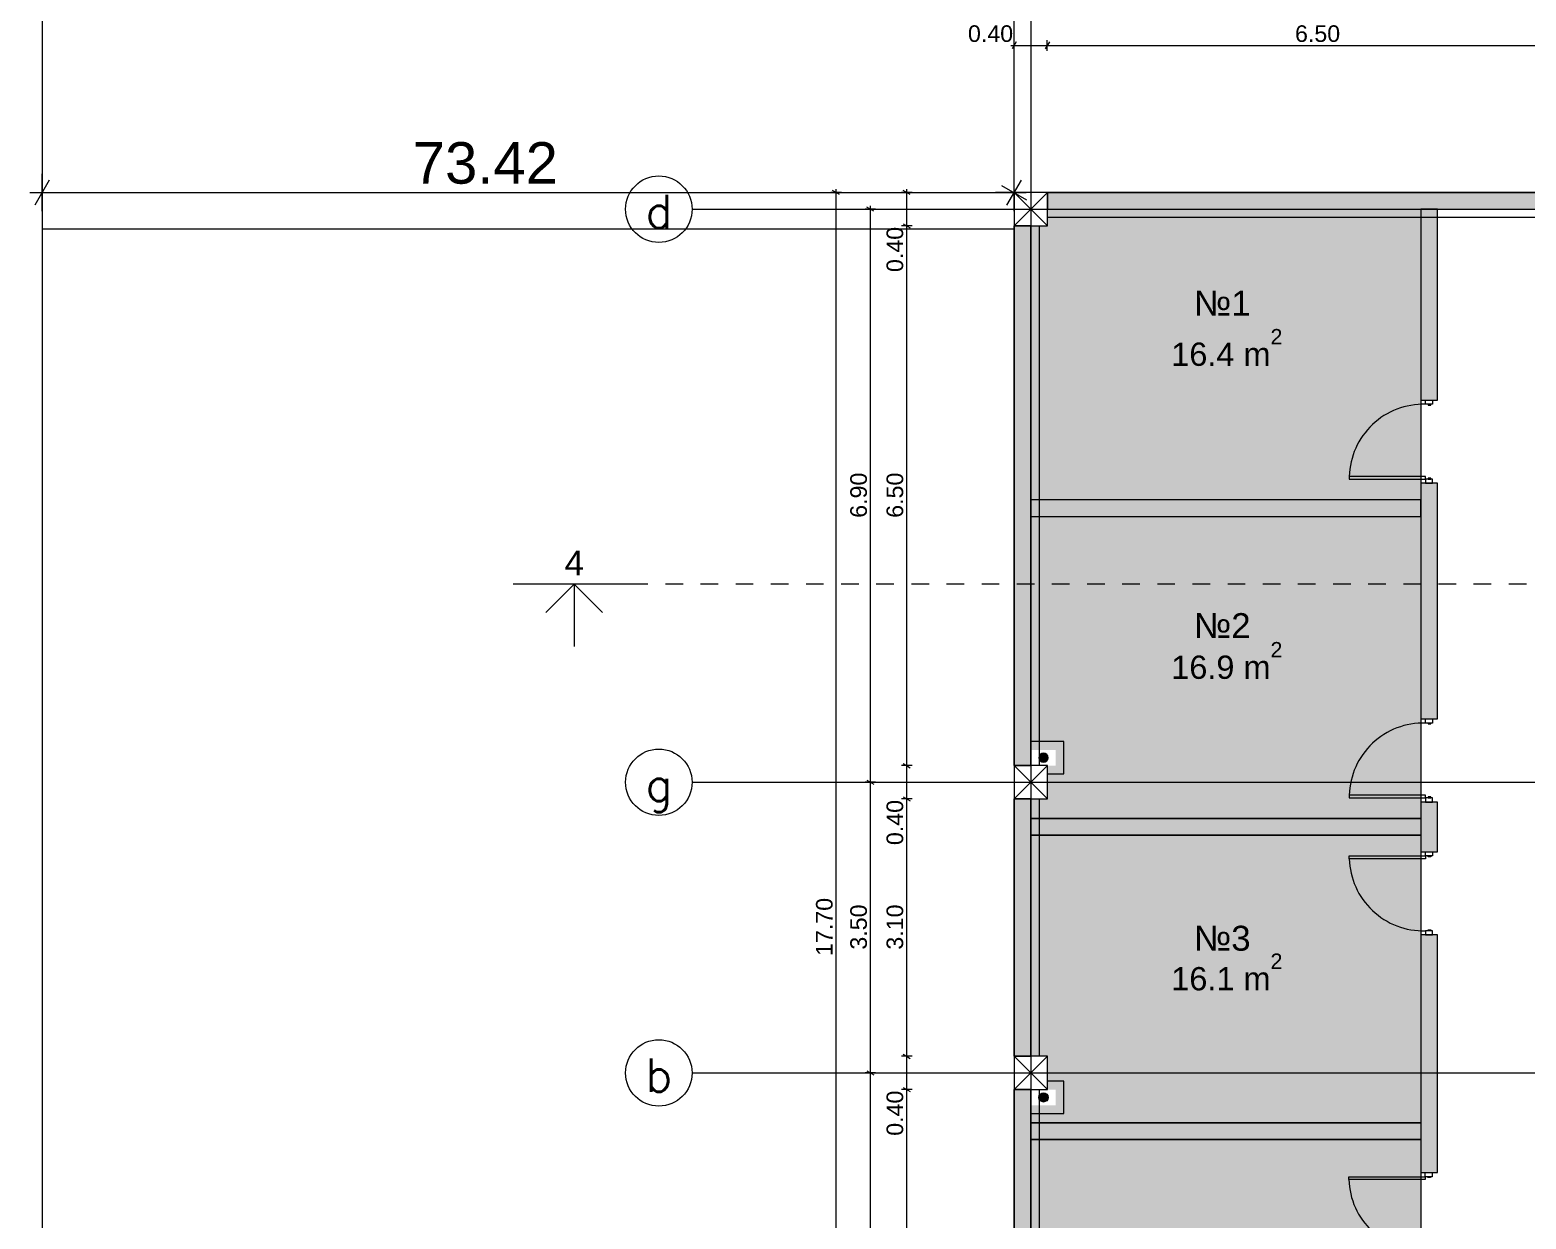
# Model space of a CAD drawing. Header units: millimetres. Extents: x 476571643 to 477489869, y 4620928210 to 4621294454.
# Drawn here: x 477204864 to 477222889, y 4620942528 to 4620956846 of the extents above; entities that cross this region are included whole.
import ezdxf

# ---------------------------------------------------------------- set-up
doc = ezdxf.new("R2010")
doc.units = ezdxf.units.MM
doc.header["$MEASUREMENT"] = 0
doc.linetypes.add('Dashed', pattern=[423.333333, 211.666667, -211.666667])
for name, color, linetype, lineweight in [('0_Pen_No__42_Pen_No__250_Pen_No__5', 5, 'Continuous', 0), ('2D Drafting - General_Pen_No__1_Pen_No__7', 7, 'Continuous', 0), ('2D Drafting - General_Pen_No__1_Pen_No__7_Pen_No__7', 7, 'Continuous', 0), ('2D Drafting - General_Pen_No__250_Pen_No__7_Pen_No__154', 154, 'Continuous', 0), ('2D Drafting - General_Pen_No__250_Pen_No__7_Pen_No__250', 7, 'Continuous', 0), ('2D Drafting - General_Pen_No__250_Pen_No__7_Pen_No__7', 7, 'Continuous', 0), ('Annotation - Text_Pen_No__7_Pen_No__5', 5, 'Continuous', 0), ('Doors_Pen_No__7_Pen_No__7_Pen_No__7', 7, 'Continuous', 0), ('G-Anno-Nplt_Pen_No__250', 7, 'Continuous', 0), ('G-Anno-Nplt_Pen_No__4', 7, 'Continuous', 0), ('G-Anno-Nplt_Pen_No__7', 7, 'Continuous', 0), ('G-Anno-Nplt_Pen_No__8', 8, 'Continuous', 0), ('New_._Pen_No__1', 1, 'Continuous', 0), ('New_._Pen_No__234', 234, 'Continuous', 0), ('New_shenobebi_Pen_No__1', 1, 'Continuous', 0), ('New_Structural - Bearing_Pen_No__1', 1, 'Continuous', 0), ('shaxtebi da milebi_Pen_No__1_Pen_No__1_Pen_No__1', 1, 'Continuous', 0), ('zoma_Pen_No__1', 1, 'Continuous', 0), ('zoma_Pen_No__142', 142, 'Continuous', 0), ('zoma_Pen_No__5_Pen_No__5', 5, 'Continuous', 0)]:
    doc.layers.add(name, color=color, linetype=linetype, lineweight=lineweight)
doc.layers.add('zoma', color=7, linetype='Continuous')
doc.styles.add('GENERATED_STYLE_1', font='arial.ttf')
doc.styles.add('GENERATED_STYLE_2', font='arial.ttf')
doc.linetypes.add('Break', pattern='A,0,[1,a-5 saxl бѓ’бѓђбѓ¦бѓ”бѓ‘бѓ”бѓ‘бѓ\x98_1.Shx,S=15.679026,R=0,X=0,Y=0],-1975.557214,0', length=1975.557214)
doc.dimstyles.new('GENERATED_STYLE__12', dxfattribs={"dimtxt": 500, "dimasz": 228, "dimexe": 0.18, "dimexo": 3, "dimgap": 0.09, "dimtad": 1, "dimtih": 1, "dimtoh": 1, "dimlfac": 0.001, "dimzin": 0, "dimdsep": 46, "dimtxsty": 'GENERATED_STYLE_2', "dimblk": 'ARROWHEAD_2', "dimblk1": 'ARROWHEAD_2', "dimblk2": 'ARROWHEAD_2', "dimcen": 0.09, "dimclrd": 1, "dimclre": 1, "dimclrt": 1, "dimadec": 0, "dimazin": 0, "dimtfac": 1, "dimtdec": 4, "dimtmove": 2, "dimatfit": 3, "dimfxl": 1, "dimtolj": 1, "dimtzin": 0, "dimarcsym": 0})
doc.dimstyles.new('GENERATED_STYLE__13', dxfattribs={"dimtxt": 500, "dimasz": 228, "dimexe": 0.18, "dimexo": 3, "dimgap": 0.09, "dimtad": 1, "dimlfac": 0.001, "dimzin": 0, "dimdsep": 46, "dimtxsty": 'GENERATED_STYLE_2', "dimblk": 'ARROWHEAD_2', "dimblk1": 'ARROWHEAD_2', "dimblk2": 'ARROWHEAD_2', "dimcen": 0.09, "dimclrd": 1, "dimclre": 1, "dimclrt": 1, "dimadec": 0, "dimazin": 0, "dimtfac": 1, "dimtdec": 4, "dimtmove": 0, "dimatfit": 3, "dimfxl": 1, "dimtolj": 1, "dimtzin": 0, "dimarcsym": 0})
doc.dimstyles.new('GENERATED_STYLE__3', dxfattribs={"dimtxt": 200, "dimasz": 64.421331, "dimexe": 0.18, "dimexo": 3, "dimgap": 0.09, "dimtad": 1, "dimtih": 1, "dimtoh": 1, "dimlfac": 0.001, "dimzin": 0, "dimdsep": 46, "dimtxsty": 'GENERATED_STYLE_2', "dimblk": 'ARROWHEAD_2', "dimblk1": 'ARROWHEAD_2', "dimblk2": 'ARROWHEAD_2', "dimcen": 0.09, "dimclrd": 142, "dimclre": 142, "dimclrt": 142, "dimadec": 0, "dimazin": 0, "dimtfac": 1, "dimtdec": 4, "dimtmove": 0, "dimatfit": 3, "dimfxl": 1, "dimtolj": 1, "dimtzin": 0, "dimarcsym": 0})
doc.dimstyles.new('GENERATED_STYLE__7', dxfattribs={"dimtxt": 200, "dimasz": 64.421331, "dimexe": 0.18, "dimexo": 3, "dimgap": 0.09, "dimtad": 1, "dimlfac": 0.001, "dimzin": 0, "dimdsep": 46, "dimtxsty": 'GENERATED_STYLE_2', "dimblk": 'ARROWHEAD_2', "dimblk1": 'ARROWHEAD_2', "dimblk2": 'ARROWHEAD_2', "dimcen": 0.09, "dimclrd": 142, "dimclre": 142, "dimclrt": 142, "dimadec": 0, "dimazin": 0, "dimtfac": 1, "dimtdec": 4, "dimtmove": 0, "dimatfit": 3, "dimfxl": 1, "dimtolj": 1, "dimtzin": 0, "dimarcsym": 0})

# ---------------------------------------------------------------- blocks, each defined once
blk = doc.blocks.new('*D1144', base_point=(476844527, 4621385791))
at = {"layer": 'zoma_Pen_No__142', "color": 142, "linetype": 'Continuous', "lineweight": 0, "transparency": 16777216}
for p, q in [((477215053, 4620944288), (477214926, 4620944288)), ((477214947, 4620944312), (477215032, 4620944263)), ((477214990, 4620937388), (477214990, 4620944288)), ((477215053, 4620937388), (477214926, 4620937388)), ((477214947, 4620937412), (477215032, 4620937363)), ((477214990, 4620937346), (477214990, 4620937388))]:
    blk.add_line(p, q, dxfattribs=at)
at = {"layer": 'zoma_Pen_No__142', "color": 142, "lineweight": 0, "transparency": 16777216, "insert": (477214950, 4620940572), "char_height": 200, "attachment_point": 7, "rotation": 90, "style": 'GENERATED_STYLE_2'}
blk.add_mtext('\\A1;{\\pql;\\fArial CYR|b0|i0|c204|p34;6.90}', dxfattribs=at)
blk = doc.blocks.new('ARROWHEAD_2')
at = {"color": 0, "linetype": 'Continuous', "lineweight": 0}
for p, q in [((0, 0), (-1, 0)), ((-0.378, -0.655), (0.378, 0.655))]:
    blk.add_line(p, q, dxfattribs=at)
blk = doc.blocks.new('*D1145', base_point=(476844527, 4621385791))
at = {"layer": 'zoma_Pen_No__142', "color": 142, "linetype": 'Continuous', "lineweight": 0, "transparency": 16777216}
for p, q in [((477215053, 4620947788), (477214926, 4620947788)), ((477214947, 4620947812), (477215032, 4620947763)), ((477214990, 4620944288), (477214990, 4620947788)), ((477215053, 4620944288), (477214926, 4620944288)), ((477214947, 4620944312), (477215032, 4620944263))]:
    blk.add_line(p, q, dxfattribs=at)
at = {"layer": 'zoma_Pen_No__142', "color": 142, "lineweight": 0, "transparency": 16777216, "insert": (477214950, 4620945772), "char_height": 200, "attachment_point": 7, "rotation": 90, "style": 'GENERATED_STYLE_2'}
blk.add_mtext('\\A1;{\\pql;\\fArial CYR|b0|i0|c204|p34;3.50}', dxfattribs=at)
blk = doc.blocks.new('*D1146', base_point=(476844527, 4621385791))
at = {"layer": 'zoma_Pen_No__142', "color": 142, "linetype": 'Continuous', "lineweight": 0, "transparency": 16777216}
for p, q in [((477215053, 4620954688), (477214926, 4620954688)), ((477215032, 4620954663), (477214947, 4620954712)), ((477214990, 4620954688), (477214990, 4620954729)), ((477214990, 4620947788), (477214990, 4620954688)), ((477215053, 4620947788), (477214926, 4620947788)), ((477214947, 4620947812), (477215032, 4620947763))]:
    blk.add_line(p, q, dxfattribs=at)
at = {"layer": 'zoma_Pen_No__142', "color": 142, "lineweight": 0, "transparency": 16777216, "insert": (477214950, 4620950972), "char_height": 200, "attachment_point": 7, "rotation": 90, "style": 'GENERATED_STYLE_2'}
blk.add_mtext('\\A1;{\\pql;\\fArial CYR|b0|i0|c204|p34;6.90}', dxfattribs=at)
blk = doc.blocks.new('*D1148', base_point=(476844527, 4621385791))
at = {"layer": 'zoma_Pen_No__142', "color": 142, "linetype": 'Continuous', "lineweight": 0, "transparency": 16777216}
for p, q in [((477215385, 4620944112), (477215469, 4620944063)), ((477215427, 4620937588), (477215427, 4620944088)), ((477215491, 4620937588), (477215363, 4620937588)), ((477215385, 4620937612), (477215469, 4620937563)), ((477215427, 4620937188), (477215427, 4620937588))]:
    blk.add_line(p, q, dxfattribs=at)
at = {"layer": 'zoma_Pen_No__142', "color": 142, "lineweight": 0, "transparency": 16777216, "char_height": 200, "attachment_point": 7, "rotation": 89.9995, "style": 'GENERATED_STYLE_2'}
for s, insert in [('\\A1;{\\pql;\\fArial CYR|b0|i0|c204|p34;0.40}', (477215387, 4620943531)), ('\\A1;{\\pql;\\fArial CYR|b0|i0|c204|p34;6.50}', (477215387, 4620940572))]:
    blk.add_mtext(s, dxfattribs=dict(at, insert=insert))
blk = doc.blocks.new('*D1149', base_point=(476844527, 4621385791))
at = {"layer": 'zoma_Pen_No__142', "color": 142, "linetype": 'Continuous', "lineweight": 0, "transparency": 16777216}
for p, q in [((477215427, 4620944488), (477215427, 4620947588)), ((477215491, 4620944488), (477215363, 4620944488)), ((477215385, 4620944512), (477215469, 4620944463)), ((477215427, 4620944088), (477215427, 4620944488)), ((477215491, 4620944088), (477215363, 4620944088)), ((477215385, 4620944112), (477215469, 4620944063)), ((477215427, 4620937588), (477215427, 4620944088))]:
    blk.add_line(p, q, dxfattribs=at)
blk = doc.blocks.new('*D1150', base_point=(476844527, 4621385791))
at = {"layer": 'zoma_Pen_No__142', "color": 142, "linetype": 'Continuous', "lineweight": 0, "transparency": 16777216}
for p, q in [((477215385, 4620947612), (477215469, 4620947563)), ((477215491, 4620947588), (477215364, 4620947588)), ((477215427, 4620944488), (477215427, 4620947588)), ((477215491, 4620944488), (477215363, 4620944488)), ((477215385, 4620944512), (477215469, 4620944463))]:
    blk.add_line(p, q, dxfattribs=at)
at = {"layer": 'zoma_Pen_No__142', "color": 142, "lineweight": 0, "transparency": 16777216, "char_height": 200, "attachment_point": 7, "rotation": 89.9995, "style": 'GENERATED_STYLE_2'}
for s, insert in [('\\A1;{\\pql;\\fArial CYR|b0|i0|c204|p34;0.40}', (477215387, 4620947031)), ('\\A1;{\\pql;\\fArial CYR|b0|i0|c204|p34;3.10}', (477215387, 4620945772))]:
    blk.add_mtext(s, dxfattribs=dict(at, insert=insert))
blk = doc.blocks.new('*D1151', base_point=(476844527, 4621385791))
at = {"layer": 'zoma_Pen_No__142', "color": 142, "linetype": 'Continuous', "lineweight": 0, "transparency": 16777216}
for p, q in [((477215427, 4620947988), (477215427, 4620954488)), ((477215491, 4620947988), (477215364, 4620947988)), ((477215385, 4620948012), (477215469, 4620947963)), ((477215427, 4620947588), (477215427, 4620947988)), ((477215385, 4620947612), (477215469, 4620947563)), ((477215491, 4620947588), (477215364, 4620947588)), ((477215427, 4620944488), (477215427, 4620947588))]:
    blk.add_line(p, q, dxfattribs=at)
blk = doc.blocks.new('*D1152', base_point=(476844527, 4621385791))
at = {"layer": 'zoma_Pen_No__142', "color": 142, "linetype": 'Continuous', "lineweight": 0, "transparency": 16777216}
for p, q in [((477215491, 4620954488), (477215364, 4620954488)), ((477215385, 4620954512), (477215470, 4620954463)), ((477215427, 4620947988), (477215427, 4620954488)), ((477215491, 4620947988), (477215364, 4620947988)), ((477215385, 4620948012), (477215469, 4620947963))]:
    blk.add_line(p, q, dxfattribs=at)
at = {"layer": 'zoma_Pen_No__142', "color": 142, "lineweight": 0, "transparency": 16777216, "char_height": 200, "attachment_point": 7, "rotation": 89.9995, "style": 'GENERATED_STYLE_2'}
for s, insert in [('\\A1;{\\pql;\\fArial CYR|b0|i0|c204|p34;0.40}', (477215387, 4620953931)), ('\\A1;{\\pql;\\fArial CYR|b0|i0|c204|p34;6.50}', (477215387, 4620950972))]:
    blk.add_mtext(s, dxfattribs=dict(at, insert=insert))
blk = doc.blocks.new('*D1153', base_point=(476844527, 4621385791))
at = {"layer": 'zoma_Pen_No__142', "color": 142, "linetype": 'Continuous', "lineweight": 0, "transparency": 16777216}
for p, q in [((477215385, 4620954512), (477215470, 4620954463)), ((477215427, 4620947988), (477215427, 4620954488))]:
    blk.add_line(p, q, dxfattribs=at)
blk = doc.blocks.new('*D1154', base_point=(476844527, 4621385791))
at = {"layer": 'zoma_Pen_No__142', "color": 142, "linetype": 'Continuous', "lineweight": 0, "transparency": 16777216}
for p, q in [((477215491, 4620954888), (477215364, 4620954888)), ((477215470, 4620954863), (477215385, 4620954912)), ((477215427, 4620954888), (477215427, 4620954929)), ((477215427, 4620954488), (477215427, 4620954888)), ((477215491, 4620954488), (477215364, 4620954488)), ((477215385, 4620954512), (477215470, 4620954463)), ((477215427, 4620947988), (477215427, 4620954488))]:
    blk.add_line(p, q, dxfattribs=at)
blk = doc.blocks.new('*D1157', base_point=(476844527, 4621385791))
at = {"layer": 'zoma_Pen_No__1', "color": 1, "linetype": 'Continuous', "lineweight": 0, "transparency": 16777216}
for p, q in [((477205098, 4620955038), (477204924, 4620954738)), ((477205011, 4620954663), (477205011, 4620955113)), ((477216635, 4620954738), (477216808, 4620955038)), ((477216721, 4620954663), (477216721, 4620955113)), ((477204864, 4620954888), (477205011, 4620954888)), ((477205011, 4620954888), (477216721, 4620954888)), ((477216721, 4620954888), (477216868, 4620954888))]:
    blk.add_line(p, q, dxfattribs=at)
at = {"layer": 'zoma_Pen_No__1', "color": 1, "lineweight": 0, "transparency": 16777216, "insert": (477209477, 4620954988), "char_height": 500, "attachment_point": 7, "style": 'GENERATED_STYLE_2'}
blk.add_mtext('\\A1;{\\pql;\\fArial CYR|b0|i0|c204|p34;73.42}', dxfattribs=at)
blk = doc.blocks.new('*D1158', base_point=(476844527, 4621385791))
at = {"layer": 'zoma_Pen_No__1', "color": 1, "linetype": 'Continuous', "lineweight": 0, "transparency": 16777216}
for p, q in [((477216721, 4620967671), (477216721, 4620967818)), ((477216946, 4620967671), (477216496, 4620967671)), ((477216871, 4620967585), (477216571, 4620967758)), ((477216721, 4620954888), (477216721, 4620967671)), ((477216946, 4620954888), (477216496, 4620954888)), ((477216571, 4620954974), (477216871, 4620954801)), ((477216721, 4620954741), (477216721, 4620954888))]:
    blk.add_line(p, q, dxfattribs=at)
at = {"layer": 'zoma_Pen_No__1', "color": 1, "lineweight": 0, "transparency": 16777216, "insert": (477216621, 4620960425), "char_height": 500, "attachment_point": 7, "rotation": 90, "style": 'GENERATED_STYLE_2'}
blk.add_mtext('\\A1;{\\pql;\\fArial CYR|b0|i0|c204|p34;12.78}', dxfattribs=at)
blk = doc.blocks.new('*D1161', base_point=(476844527, 4621385791))
at = {"layer": 'zoma_Pen_No__142', "color": 142, "linetype": 'Continuous', "lineweight": 0, "transparency": 16777216}
for p, q in [((477214640, 4620954888), (477214513, 4620954888)), ((477214619, 4620954863), (477214534, 4620954912)), ((477214577, 4620937188), (477214577, 4620954888)), ((477214640, 4620937188), (477214513, 4620937188)), ((477214534, 4620937212), (477214619, 4620937163)), ((477214577, 4620937146), (477214577, 4620937188))]:
    blk.add_line(p, q, dxfattribs=at)
at = {"layer": 'zoma_Pen_No__142', "color": 142, "lineweight": 0, "transparency": 16777216, "insert": (477214537, 4620945696), "char_height": 200, "attachment_point": 7, "rotation": 90, "style": 'GENERATED_STYLE_2'}
blk.add_mtext('\\A1;{\\pql;\\fArial CYR|b0|i0|c204|p34;17.70}', dxfattribs=at)
blk = doc.blocks.new('*D1162', base_point=(476844527, 4621385791))
at = {"layer": 'zoma_Pen_No__142', "color": 142, "linetype": 'Continuous', "lineweight": 0, "transparency": 16777216}
for p, q in [((477214640, 4620954888), (477214513, 4620954888)), ((477214619, 4620954863), (477214534, 4620954912)), ((477214577, 4620954888), (477214577, 4620954929))]:
    blk.add_line(p, q, dxfattribs=at)
blk = doc.blocks.new('*D1174', base_point=(476844527, 4621385791))
at = {"layer": 'zoma_Pen_No__142', "color": 142, "linetype": 'Continuous', "lineweight": 0, "transparency": 16777216}
for p, q in [((477240465, 4620954888), (477240338, 4620954888)), ((477240444, 4620954863), (477240359, 4620954912)), ((477240401, 4620937188), (477240401, 4620954888)), ((477240465, 4620937188), (477240338, 4620937188)), ((477240359, 4620937212), (477240444, 4620937163)), ((477240401, 4620937146), (477240401, 4620937188))]:
    blk.add_line(p, q, dxfattribs=at)
at = {"layer": 'zoma_Pen_No__142', "color": 142, "lineweight": 0, "transparency": 16777216, "insert": (477240361, 4620945696), "char_height": 200, "attachment_point": 7, "rotation": 90, "style": 'GENERATED_STYLE_2'}
blk.add_mtext('\\A1;{\\pql;\\fArial CYR|b0|i0|c204|p34;17.70}', dxfattribs=at)
blk = doc.blocks.new('*D1175', base_point=(476844527, 4621385791))
at = {"layer": 'zoma_Pen_No__142', "color": 142, "linetype": 'Continuous', "lineweight": 0, "transparency": 16777216}
for p, q in [((477240465, 4620954888), (477240338, 4620954888)), ((477240444, 4620954863), (477240359, 4620954912)), ((477240401, 4620954888), (477240401, 4620954929))]:
    blk.add_line(p, q, dxfattribs=at)
blk = doc.blocks.new('*D1176', base_point=(476844527, 4621385791))
at = {"layer": 'zoma_Pen_No__142', "color": 142, "linetype": 'Continuous', "lineweight": 0, "transparency": 16777216}
for p, q in [((477216680, 4620956659), (477216721, 4620956659)), ((477216746, 4620956702), (477216697, 4620956617)), ((477216721, 4620956596), (477216721, 4620956723)), ((477216721, 4620956659), (477217121, 4620956659)), ((477217146, 4620956702), (477217097, 4620956617)), ((477217121, 4620956596), (477217121, 4620956723))]:
    blk.add_line(p, q, dxfattribs=at)
at = {"layer": 'zoma_Pen_No__142', "color": 142, "lineweight": 0, "transparency": 16777216, "insert": (477216165, 4620956699), "char_height": 200, "attachment_point": 7, "style": 'GENERATED_STYLE_2'}
blk.add_mtext('\\A1;{\\pql;\\fArial CYR|b0|i0|c204|p34;0.40}', dxfattribs=at)
blk = doc.blocks.new('*D1177', base_point=(476844527, 4621385791))
at = {"layer": 'zoma_Pen_No__142', "color": 142, "linetype": 'Continuous', "lineweight": 0, "transparency": 16777216}
for p, q in [((477217146, 4620956702), (477217097, 4620956617)), ((477217121, 4620956596), (477217121, 4620956723)), ((477217121, 4620956659), (477223621, 4620956659)), ((477223646, 4620956702), (477223597, 4620956617)), ((477223621, 4620956596), (477223621, 4620956723))]:
    blk.add_line(p, q, dxfattribs=at)
at = {"layer": 'zoma_Pen_No__142', "color": 142, "lineweight": 0, "transparency": 16777216, "char_height": 200, "attachment_point": 7, "style": 'GENERATED_STYLE_2'}
for s, insert in [('\\A1;{\\pql;\\fArial CYR|b0|i0|c204|p34;6.50}', (477220105, 4620956699)), ('\\A1;{\\pql;\\fArial CYR|b0|i0|c204|p34;0.40}', (477223065, 4620956699))]:
    blk.add_mtext(s, dxfattribs=dict(at, insert=insert))
blk = doc.blocks.new('*D1186', base_point=(476844527, 4621385791))
at = {"layer": 'zoma_Pen_No__142', "color": 142, "linetype": 'Continuous', "lineweight": 0, "transparency": 16777216}
for p, q in [((477216680, 4620957407), (477216721, 4620957407)), ((477216746, 4620957450), (477216697, 4620957365)), ((477216721, 4620957344), (477216721, 4620957471)), ((477216721, 4620957407), (477237821, 4620957407)), ((477237797, 4620957365), (477237846, 4620957450)), ((477237821, 4620957344), (477237821, 4620957471)), ((477237821, 4620957407), (477237863, 4620957407))]:
    blk.add_line(p, q, dxfattribs=at)
at = {"layer": 'zoma_Pen_No__142', "color": 142, "lineweight": 0, "transparency": 16777216, "insert": (477226929, 4620957447), "char_height": 200, "attachment_point": 7, "style": 'GENERATED_STYLE_2'}
blk.add_mtext('\\A1;{\\pql;\\fArial CYR|b0|i0|c204|p34;21.10}', dxfattribs=at)
blk = doc.blocks.new('*D1187', base_point=(476844527, 4621385791))
at = {"layer": 'zoma_Pen_No__142', "color": 142, "linetype": 'Continuous', "lineweight": 0, "transparency": 16777216}
for p, q in [((477216680, 4620935565), (477216721, 4620935565)), ((477216746, 4620935608), (477216697, 4620935523)), ((477216721, 4620935502), (477216721, 4620935629)), ((477216721, 4620935565), (477217121, 4620935565)), ((477217146, 4620935608), (477217097, 4620935523)), ((477217121, 4620935502), (477217121, 4620935629))]:
    blk.add_line(p, q, dxfattribs=at)
at = {"layer": 'zoma_Pen_No__142', "color": 142, "lineweight": 0, "transparency": 16777216, "insert": (477216165, 4620935605), "char_height": 200, "attachment_point": 7, "style": 'GENERATED_STYLE_2'}
blk.add_mtext('\\A1;{\\pql;\\fArial CYR|b0|i0|c204|p34;0.40}', dxfattribs=at)
blk = doc.blocks.new('*D1188', base_point=(476844527, 4621385791))
at = {"layer": 'zoma_Pen_No__142', "color": 142, "linetype": 'Continuous', "lineweight": 0, "transparency": 16777216}
for p, q in [((477217146, 4620935608), (477217097, 4620935523)), ((477217121, 4620935502), (477217121, 4620935629)), ((477217121, 4620935565), (477223621, 4620935565)), ((477223646, 4620935608), (477223597, 4620935523)), ((477223621, 4620935502), (477223621, 4620935629))]:
    blk.add_line(p, q, dxfattribs=at)
at = {"layer": 'zoma_Pen_No__142', "color": 142, "lineweight": 0, "transparency": 16777216, "char_height": 200, "attachment_point": 7, "style": 'GENERATED_STYLE_2'}
for s, insert in [('\\A1;{\\pql;\\fArial CYR|b0|i0|c204|p34;6.50}', (477220105, 4620935605)), ('\\A1;{\\pql;\\fArial CYR|b0|i0|c204|p34;0.40}', (477223065, 4620935605))]:
    blk.add_mtext(s, dxfattribs=dict(at, insert=insert))
blk = doc.blocks.new('*D1197', base_point=(476844527, 4621385791))
at = {"layer": 'zoma_Pen_No__142', "color": 142, "linetype": 'Continuous', "lineweight": 0, "transparency": 16777216}
for p, q in [((477216746, 4620935024), (477216697, 4620934939)), ((477216721, 4620934918), (477216721, 4620935045)), ((477237797, 4620934939), (477237846, 4620935024)), ((477237821, 4620934918), (477237821, 4620935045)), ((477216680, 4620934981), (477216721, 4620934981)), ((477216721, 4620934981), (477237821, 4620934981)), ((477237821, 4620934981), (477237863, 4620934981))]:
    blk.add_line(p, q, dxfattribs=at)
at = {"layer": 'zoma_Pen_No__142', "color": 142, "lineweight": 0, "transparency": 16777216, "insert": (477226929, 4620935021), "char_height": 200, "attachment_point": 7, "style": 'GENERATED_STYLE_2'}
blk.add_mtext('\\A1;{\\pql;\\fArial CYR|b0|i0|c204|p34;21.10}', dxfattribs=at)

msp = doc.modelspace()

# ---------------------------------------------------------------- hatches: boundary and pattern name
at = {"layer": '2D Drafting - General_Pen_No__250_Pen_No__7_Pen_No__154', "linetype": 'Continuous', "lineweight": 0}
for points in [[(477223621.317, 4620954687.562), (477223621.317, 4620954887.562), (477217121.317, 4620954887.562), (477217121.317, 4620954687.562)], [(477216921.317, 4620954487.562), (477216721.317, 4620954487.562), (477216721.317, 4620947987.562), (477216921.317, 4620947987.562)], [(477216721.317, 4620947587.562), (477216721.317, 4620944487.562), (477216921.317, 4620944487.562), (477216921.317, 4620947587.562)], [(477216921.317, 4620944087.562), (477216721.317, 4620944087.562), (477216721.317, 4620937587.562), (477216921.317, 4620937587.562)]]:
    msp.add_hatch(color=154, dxfattribs=at).paths.add_polyline_path(points)
at = {"layer": '2D Drafting - General_Pen_No__250_Pen_No__7_Pen_No__7', "linetype": 'Continuous', "lineweight": 0}
for points in [[(477216921.317, 4620950987.562), (477221619.695, 4620950987.562), (477221619.695, 4620951187.562), (477216921.317, 4620951187.561)], [(477216919.738, 4620948277.75), (477217319.738, 4620948277.75), (477217319.738, 4620947887.562), (477217219.738, 4620947887.562), (477217119.738, 4620947887.562), (477217119.738, 4620947987.562), (477217219.738, 4620947987.562), (477217219.738, 4620948177.562), (477216919.738, 4620948177.562)], [(477216921.317, 4620947349.802), (477221619.695, 4620947349.802), (477221619.695, 4620947149.802), (477216921.317, 4620947149.802)], [(477216919.738, 4620943797.374), (477217319.738, 4620943797.374), (477217319.738, 4620944187.562), (477217219.738, 4620944187.562), (477217119.738, 4620944187.562), (477217119.738, 4620944087.562), (477217219.738, 4620944087.562), (477217219.738, 4620943897.562), (477216919.738, 4620943897.562)], [(477216921.317, 4620943486.544), (477216921.317, 4620943686.544), (477221619.695, 4620943686.544), (477221619.695, 4620943486.544)]]:
    msp.add_hatch(color=7, dxfattribs=at).paths.add_polyline_path(points)
at = {"layer": 'G-Anno-Nplt_Pen_No__7', "linetype": 'Continuous', "lineweight": 0}
for points in [[(477221819.695, 4620952387.562), (477221819.695, 4620954687.562), (477221619.695, 4620954687.562), (477221619.695, 4620952387.562)], [(477221819.695, 4620948549.802), (477221819.695, 4620951387.562), (477221619.695, 4620951387.562), (477221619.695, 4620948549.802)], [(477221819.695, 4620946949.802), (477221819.695, 4620947549.802), (477221619.695, 4620947549.802), (477221619.695, 4620946949.802)], [(477221819.695, 4620943087.562), (477221819.695, 4620945949.802), (477221619.695, 4620945949.802), (477221619.695, 4620943087.562)]]:
    msp.add_hatch(color=7, dxfattribs=at).paths.add_polyline_path(points)
at = {"layer": 'G-Anno-Nplt_Pen_No__8', "linetype": 'Continuous', "lineweight": 0, "true_color": 0x202020}
for points in [[(477216921.317, 4620954487.562), (477217121.317, 4620954487.562), (477217121.317, 4620954687.562), (477221619.695, 4620954687.562), (477221619.695, 4620951187.562), (477216921.317, 4620951187.562)], [(477216921.317, 4620948277.749), (477216921.317, 4620950987.562), (477221619.695, 4620950987.562), (477221619.695, 4620947349.802), (477217319.738, 4620947349.802), (477216921.317, 4620947349.802), (477216921.317, 4620947587.562), (477217121.317, 4620947587.562), (477217121.317, 4620947887.562), (477217319.738, 4620947887.562), (477217319.738, 4620948277.749)], [(477216921.317, 4620947149.802), (477221619.695, 4620947149.802), (477221619.695, 4620943686.544), (477216921.317, 4620943686.544), (477216921.317, 4620943797.374), (477217319.738, 4620943797.374), (477217319.738, 4620944187.562), (477217121.317, 4620944187.562), (477217121.317, 4620944487.562), (477216921.317, 4620944487.562)], [(477216921.317, 4620937587.562), (477216921.317, 4620943486.544), (477220219.695, 4620943486.544), (477221619.695, 4620943486.544), (477221619.695, 4620941987.562), (477220219.695, 4620941987.562), (477220219.695, 4620937387.62), (477217121.317, 4620937387.62), (477217121.317, 4620937587.562)]]:
    msp.add_hatch(color=250, dxfattribs=at).paths.add_polyline_path(points)
at = {"layer": 'shaxtebi da milebi_Pen_No__1_Pen_No__1_Pen_No__1', "linetype": 'Continuous', "lineweight": 0}
for points in [[(477217074.738, 4620948137.562, -1), (477217074.738, 4620948027.562, -1)], [(477217074.738, 4620943937.562, 1), (477217074.738, 4620944047.562, 1)]]:
    msp.add_hatch(color=1, dxfattribs=at).paths.add_polyline_path(points)

# ---------------------------------------------------------------- linework, layer by layer
at = {"layer": '0_Pen_No__42_Pen_No__250_Pen_No__5', "color": 5, "linetype": 'Continuous', "lineweight": 0}
for centre in [(477212440.766, 4620954687.562), (477212440.766, 4620954687.562), (477212440.766, 4620947787.562), (477212440.766, 4620947787.562), (477212440.766, 4620944287.562), (477212440.766, 4620944287.562)]:
    msp.add_circle(centre, 400, dxfattribs=at)
at = {"layer": '2D Drafting - General_Pen_No__1_Pen_No__7', "color": 7, "linetype": 'Continuous', "lineweight": 0}
for p, q in [((477216721.317, 4620954487.562), (477217121.317, 4620954887.562)), ((477217121.317, 4620954487.562), (477216721.317, 4620954887.562)), ((477216721.317, 4620947587.562), (477217121.317, 4620947987.562)), ((477217121.317, 4620947587.562), (477216721.317, 4620947987.562)), ((477216721.317, 4620944087.562), (477217121.317, 4620944487.562)), ((477217121.317, 4620944087.562), (477216721.317, 4620944487.562))]:
    msp.add_line(p, q, dxfattribs=at)
at = {"layer": '2D Drafting - General_Pen_No__1_Pen_No__7', "color": 7, "linetype": 'Continuous', "lineweight": 0, "flags": 128}
for points in [[(477216721.317, 4620954487.562), (477217121.317, 4620954487.562), (477217121.317, 4620954887.562), (477216721.317, 4620954887.562)], [(477223621.317, 4620954587.562), (477217121.317, 4620954587.562), (477217121.317, 4620954887.562), (477223621.317, 4620954887.562)], [(477216721.317, 4620947987.562), (477216721.317, 4620954487.562), (477217021.317, 4620954487.562), (477217021.317, 4620947987.562)], [(477216721.317, 4620947587.562), (477217121.317, 4620947587.562), (477217121.317, 4620947987.562), (477216721.317, 4620947987.562)], [(477216721.317, 4620944487.562), (477216721.317, 4620947587.562), (477217021.317, 4620947587.562), (477217021.317, 4620944487.562)], [(477216721.317, 4620944087.562), (477217121.317, 4620944087.562), (477217121.317, 4620944487.562), (477216721.317, 4620944487.562)], [(477216721.317, 4620937587.562), (477216721.317, 4620944087.562), (477217021.317, 4620944087.562), (477217021.317, 4620937587.562)]]:
    msp.add_lwpolyline(points, close=True, dxfattribs=at)
at = {"layer": '2D Drafting - General_Pen_No__1_Pen_No__7_Pen_No__7', "color": 7, "linetype": 'Continuous', "lineweight": 0}
for centre, start, end in [((477221651.548, 4620951445.284), 88.396194, 178.396194), ((477221651.548, 4620947607.524), 88.396194, 178.396194), ((477221651.548, 4620946892.08), 181.603806, 271.603806), ((477221647.281, 4620943029.839), 181.603806, 271.603806)]:
    msp.add_arc(centre, 893.239, start, end, dxfattribs=at)
at = {"layer": '2D Drafting - General_Pen_No__250_Pen_No__7_Pen_No__154', "color": 154, "linetype": 'Continuous', "lineweight": 0, "flags": 128}
msp.add_lwpolyline([(477216921.317, 4620944087.562), (477216721.317, 4620944087.562), (477216721.317, 4620937587.562), (477216921.317, 4620937587.562)], close=True, dxfattribs=at)
at = {"layer": '2D Drafting - General_Pen_No__250_Pen_No__7_Pen_No__250', "color": 7, "linetype": 'Continuous', "lineweight": 0, "flags": 128}
for points in [[(477223621.317, 4620954687.562), (477223621.317, 4620954887.562), (477217121.317, 4620954887.562), (477217121.317, 4620954687.562)], [(477216921.317, 4620954487.562), (477216721.317, 4620954487.562), (477216721.317, 4620947987.562), (477216921.317, 4620947987.562)], [(477216921.317, 4620950987.562), (477221619.695, 4620950987.562), (477221619.695, 4620951187.562), (477216921.317, 4620951187.561)], [(477216721.317, 4620947587.562), (477216721.317, 4620944487.562), (477216921.317, 4620944487.562), (477216921.317, 4620947587.562)]]:
    msp.add_lwpolyline(points, close=True, dxfattribs=at)
at = {"layer": '2D Drafting - General_Pen_No__250_Pen_No__7_Pen_No__7', "color": 7, "linetype": 'Continuous', "lineweight": 0, "flags": 128}
for points in [[(477216921.317, 4620947349.802), (477221619.695, 4620947349.802), (477221619.695, 4620947149.802), (477216921.317, 4620947149.802)], [(477216921.317, 4620943486.544), (477216921.317, 4620943686.544), (477221619.695, 4620943686.544), (477221619.695, 4620943486.544)]]:
    msp.add_lwpolyline(points, close=True, dxfattribs=at)
at = {"layer": 'Doors_Pen_No__7_Pen_No__7_Pen_No__7', "color": 7, "linetype": 'Continuous', "lineweight": 0, "flags": 128}
for points in [[(477221761.215, 4620952387.562), (477221761.215, 4620952338.173), (477221676.548, 4620952338.173), (477221676.548, 4620952387.562)], [(477221743.215, 4620952327.062), (477221743.215, 4620952338.173), (477221709.882, 4620952338.173), (477221709.882, 4620952327.062)], [(477221676.548, 4620951436.951), (477221676.548, 4620951470.284), (477220758.659, 4620951470.284), (477220758.659, 4620951436.951)], [(477221761.215, 4620951387.562), (477221761.215, 4620951436.951), (477221676.548, 4620951436.951), (477221676.548, 4620951387.562)], [(477221743.215, 4620951436.951), (477221743.215, 4620951448.062), (477221709.882, 4620951448.062), (477221709.882, 4620951436.951)], [(477221761.215, 4620948549.802), (477221761.215, 4620948500.413), (477221676.548, 4620948500.413), (477221676.548, 4620948549.802)], [(477221743.215, 4620948489.302), (477221743.215, 4620948500.413), (477221709.882, 4620948500.413), (477221709.882, 4620948489.302)], [(477221676.548, 4620947599.191), (477221676.548, 4620947632.524), (477220758.659, 4620947632.524), (477220758.659, 4620947599.191)], [(477221743.215, 4620947599.191), (477221743.215, 4620947610.302), (477221709.882, 4620947610.302), (477221709.882, 4620947599.191)], [(477221761.215, 4620947549.802), (477221761.215, 4620947599.191), (477221676.548, 4620947599.191), (477221676.548, 4620947549.802)], [(477221676.548, 4620946900.413), (477221676.548, 4620946867.08), (477220758.659, 4620946867.08), (477220758.659, 4620946900.413)], [(477221761.215, 4620946949.802), (477221761.215, 4620946900.413), (477221676.548, 4620946900.413), (477221676.548, 4620946949.802)], [(477221743.215, 4620946900.413), (477221743.215, 4620946889.302), (477221709.882, 4620946889.302), (477221709.882, 4620946900.413)], [(477221761.215, 4620945949.802), (477221761.215, 4620945999.191), (477221676.548, 4620945999.191), (477221676.548, 4620945949.802)], [(477221743.215, 4620946010.302), (477221743.215, 4620945999.191), (477221709.882, 4620945999.191), (477221709.882, 4620946010.302)], [(477221672.281, 4620943038.173), (477221672.281, 4620943004.839), (477220754.392, 4620943004.839), (477220754.392, 4620943038.173)], [(477221756.948, 4620943087.562), (477221756.948, 4620943038.173), (477221672.281, 4620943038.173), (477221672.281, 4620943087.562)], [(477221738.948, 4620943038.173), (477221738.948, 4620943027.062), (477221705.614, 4620943027.062), (477221705.614, 4620943038.173)]]:
    msp.add_lwpolyline(points, close=True, dxfattribs=at)
at = {"layer": 'G-Anno-Nplt_Pen_No__4', "color": 7, "linetype": 'Continuous', "lineweight": 0, "flags": 128}
for points in [[(477216921.317, 4620954487.562), (477217121.317, 4620954487.562), (477217121.317, 4620954687.562), (477221619.695, 4620954687.562), (477221619.695, 4620951187.562), (477216921.317, 4620951187.562)], [(477221819.695, 4620952387.562), (477221819.695, 4620954687.562), (477221619.695, 4620954687.562), (477221619.695, 4620952387.562)], [(477221819.695, 4620948549.802), (477221819.695, 4620951387.562), (477221619.695, 4620951387.562), (477221619.695, 4620948549.802)], [(477216921.317, 4620948277.749), (477216921.317, 4620950987.562), (477221619.695, 4620950987.562), (477221619.695, 4620947349.802), (477217319.738, 4620947349.802), (477216921.317, 4620947349.802), (477216921.317, 4620947587.562), (477217121.317, 4620947587.562), (477217121.317, 4620947887.562), (477217319.738, 4620947887.562), (477217319.738, 4620948277.749)], [(477221819.695, 4620946949.802), (477221819.695, 4620947549.802), (477221619.695, 4620947549.802), (477221619.695, 4620946949.802)], [(477216921.317, 4620947149.802), (477221619.695, 4620947149.802), (477221619.695, 4620943686.544), (477216921.317, 4620943686.544), (477216921.317, 4620943797.374), (477217319.738, 4620943797.374), (477217319.738, 4620944187.562), (477217121.317, 4620944187.562), (477217121.317, 4620944487.562), (477216921.317, 4620944487.562)], [(477221819.695, 4620943087.562), (477221819.695, 4620945949.802), (477221619.695, 4620945949.802), (477221619.695, 4620943087.562)], [(477216921.317, 4620937587.562), (477216921.317, 4620943486.544), (477220219.695, 4620943486.544), (477221619.695, 4620943486.544), (477221619.695, 4620941987.562), (477220219.695, 4620941987.562), (477220219.695, 4620937387.62), (477217121.317, 4620937387.62), (477217121.317, 4620937587.562)]]:
    msp.add_lwpolyline(points, close=True, dxfattribs=at)
at = {"layer": 'New_shenobebi_Pen_No__1', "color": 1, "linetype": 'Continuous', "lineweight": 0}
for points in [[(477212158.472, 4620950174.762), (477210684.725, 4620950174.762)], [(477211421.599, 4620950174.762), (477211080.454, 4620949833.617)], [(477211421.599, 4620950174.762), (477211421.599, 4620949421.764)], [(477211421.599, 4620950174.762), (477211762.744, 4620949833.617)]]:
    msp.add_lwpolyline(points, dxfattribs=at)
at = {"layer": 'New_shenobebi_Pen_No__1', "color": 1, "linetype": 'Dashed', "lineweight": 0}
msp.add_lwpolyline([(477242788.947, 4620950174.762), (477210684.725, 4620950174.762)], dxfattribs=at)
at = {"layer": 'New_Structural - Bearing_Pen_No__1', "color": 1, "linetype": 'Break', "lineweight": 0}
for p, q in [((477205010.974, 4620971234.113), (477205010.974, 4620928210.134)), ((477205010.974, 4620954453.092), (477216721.317, 4620954453.092))]:
    msp.add_line(p, q, dxfattribs=at)
at = {"layer": 'shaxtebi da milebi_Pen_No__1_Pen_No__1_Pen_No__1', "color": 1, "linetype": 'Continuous', "lineweight": 0, "flags": 128}
for points in [[(477217074.738, 4620948137.562, 1), (477217074.738, 4620948027.562, 1)], [(477217074.738, 4620943937.562, -1), (477217074.738, 4620944047.562, -1)]]:
    msp.add_lwpolyline(points, format="xyb", close=True, dxfattribs=at)
at = {"layer": 'zoma_Pen_No__5_Pen_No__5', "color": 5, "linetype": 'Continuous', "lineweight": 0}
for p, q in [((477216921.317, 4620958800.959), (477216921.317, 4620934090.153)), ((477212840.766, 4620954687.562), (477241693.846, 4620954687.562)), ((477212840.766, 4620947787.562), (477241693.846, 4620947787.562)), ((477212840.766, 4620944287.562), (477241693.846, 4620944287.562))]:
    msp.add_line(p, q, dxfattribs=at)

# ---------------------------------------------------------------- texts
at = {"layer": 'Annotation - Text_Pen_No__7_Pen_No__5', "color": 5, "linetype": 'Continuous', "lineweight": 0, "char_height": 400, "attachment_point": 2}
for s, insert in [('\\A1;{\\pqc;\\Ftxt.shx;d}', (477212442.924, 4620954860.682)), ('\\A1;{\\pqc;\\Ftxt.shx;g}', (477212442.924, 4620947961.882)), ('\\A1;{\\pqc;\\Ftxt.shx;b}', (477212442.924, 4620944461.882))]:
    msp.add_mtext(s, dxfattribs=dict(at, insert=insert))
at = {"layer": 'G-Anno-Nplt_Pen_No__250', "color": 7, "lineweight": 0, "char_height": 280, "attachment_point": 7, "style": 'GENERATED_STYLE_1'}
for s, insert in [('{\\fArial|b0|i0|c0|p34;16.4 m{\\H0.66x;\\S2^  ;}}', (477218614.146, 4620952797.562)), ('{\\fArial|b0|i0|c0|p34;16.9 m{\\H0.66x;\\S2^  ;}}', (477218614.146, 4620949028.682)), ('{\\fArial|b0|i0|c0|p34;16.1 m{\\H0.66x;\\S2^  ;}}', (477218614.146, 4620945278.173))]:
    msp.add_mtext(s, dxfattribs=dict(at, insert=insert))
at = {"layer": 'New_._Pen_No__1', "color": 1, "linetype": 'Continuous', "lineweight": 0, "insert": (477211421.599, 4620950577.62), "char_height": 300, "attachment_point": 2, "style": 'GENERATED_STYLE_1'}
msp.add_mtext('\\A1;{\\pqc;\\fArial|b0|i0|c0|p34;4}', dxfattribs=at)
at = {"layer": 'New_._Pen_No__234', "color": 234, "linetype": 'Continuous', "lineweight": 0, "char_height": 300, "attachment_point": 2, "style": 'GENERATED_STYLE_1'}
for s, insert in [('\\A1;{\\pqc;\\fArial|b0|i0|c0|p34;№1}', (477219228.813, 4620953706.79)), ('\\A1;{\\pqc;\\fArial|b0|i0|c0|p34;№\\fArial|b0|i0|c0|p34;2}', (477219228.813, 4620949823.765)), ('\\A1;{\\pqc;\\fArial|b0|i0|c0|p34;№\\fArial|b0|i0|c0|p34;3}', (477219228.813, 4620946059.518))]:
    msp.add_mtext(s, dxfattribs=dict(at, insert=insert))

# ---------------------------------------------------------------- dimensions: what is measured, and where the dimension line sits
at = {"layer": 'zoma', "color": 1, "linetype": 'Continuous', "lineweight": 0}
dim = msp.add_linear_dim(base=(477216721.317, 4620967671.383), p1=(477216721.317, 4620954887.562), p2=(477216721.272, 4620967671.383), angle=90, dimstyle='GENERATED_STYLE__13', dxfattribs=at)
dim.commit()
dim.dimension.update_dxf_attribs({"geometry": '*D1158', "text_midpoint": (477216371.317, 4620961264.617), "dimtype": 160, "text_rotation": 90})
at = {"layer": 'zoma', "color": 142, "linetype": 'Continuous', "lineweight": 0}
for base, p1, p2, picture, middle in [((477237821.317, 4620957407.385), (477216721.317, 4620953635.153), (477237821.317, 4620953635.153), '*D1186', (477227265.375, 4620957547.385)), ((477217121.317, 4620956659.458), (477216721.317, 4620953235.156), (477217121.317, 4620953235.156), '*D1176', (477216424.469, 4620956799.458)), ((477223621.317, 4620956659.458), (477217121.317, 4620953235.156), (477223621.317, 4620953235.156), '*D1177', (477220365.024, 4620956799.458)), ((477237821.317, 4620934981.257), (477216721.317, 4620954611.091), (477237821.317, 4620954611.091), '*D1197', (477227265.375, 4620935121.257)), ((477217121.317, 4620935565.146), (477216721.317, 4620954126.618), (477217121.317, 4620954126.618), '*D1187', (477216424.469, 4620935705.146)), ((477223621.317, 4620935565.146), (477217121.317, 4620954126.618), (477223621.317, 4620954126.618), '*D1188', (477220365.024, 4620935705.146))]:
    dim = msp.add_linear_dim(base=base, p1=p1, p2=p2, dimstyle='GENERATED_STYLE__3', dxfattribs=at)
    dim.commit()
    dim.dimension.update_dxf_attribs({"geometry": picture, "text_midpoint": middle, "dimtype": 160})
at = {"layer": 'zoma', "color": 1, "linetype": 'Continuous', "lineweight": 0}
dim = msp.add_linear_dim(base=(477216721.317, 4620954887.562), p1=(477205010.974, 4620954887.562), p2=(477216721.317, 4620954887.559), text='73.42', dimstyle='GENERATED_STYLE__12', dxfattribs=at)
dim.commit()
dim.dimension.update_dxf_attribs({"geometry": '*D1157', "text_midpoint": (477210317.063, 4620955237.562), "dimtype": 160})
at = {"layer": 'zoma', "color": 142, "linetype": 'Continuous', "lineweight": 0}
for base, p1, p2, angle, picture, middle, turn in [((477214576.618, 4620954887.559), (477216721.317, 4620937187.562), (477214576.618, 4620954887.559), 90, '*D1161', (477214436.618, 4620946031.618), 90), ((477214576.618180573, 4620954887.558731079), (477214576.618180573, 4620954887.558731079), (477216721.317036092, 4620954887.558731079), 90, '*D1162', (477214436.618179977, 4620954881.265732765), 90), ((477240401.240026414, 4620954887.558731079), (477214576.618180573, 4620954887.558731079), (477216721.317036092, 4620954887.558731079), 90, '*D1175', (477240261.240025818, 4620954881.265732765), 90), ((477240401.24, 4620954887.559), (477237891.242, 4620937187.562), (477214576.618, 4620954887.559), 90, '*D1174', (477240261.24, 4620946031.618), 90), ((477215427.167, 4620954887.575), (477217322.524, 4620954487.558), (477217322.524, 4620954887.558), 89.9994828, '*D1154', (477215287.161, 4620954190.728), 89.9994828), ((477214989.637, 4620954687.562), (477216651.41, 4620947787.562), (477216651.411, 4620954687.562), 90, '*D1146', (477214849.637, 4620951231.269), 90), ((477215427.163, 4620954487.575), (477217422.524, 4620947987.558), (477215427.163, 4620954487.575), 89.9994828, '*D1152', (477215287.134, 4620951231.284), 89.9994828), ((477215427.105, 4620947987.576), (477217422.524, 4620947587.558), (477217422.524, 4620947987.558), 89.9994828, '*D1151', (477215287.098, 4620947290.729), 89.9994828), ((477215427.163, 4620954487.575), (477215427.163, 4620954487.575), (477217322.524, 4620954487.558), 89.9994828, '*D1153', (477215287.163, 4620954481.283), 89.9994828), ((477214989.637, 4620947787.562), (477216441.725, 4620944287.562), (477216651.41, 4620947787.562), 90, '*D1145', (477214849.637, 4620946031.269), 90), ((477215427.101, 4620947587.576), (477217122.524, 4620944487.558), (477217422.524, 4620947587.558), 89.9994828, '*D1150', (477215287.087, 4620946031.283), 89.9994828), ((477215427.073, 4620944487.573), (477217122.524, 4620944087.558), (477217122.524, 4620944487.558), 89.9994828, '*D1149', (477215287.067, 4620943790.727), 89.9994828), ((477214989.637, 4620944287.562), (477216441.725, 4620937387.562), (477216441.725, 4620944287.562), 90, '*D1144', (477214849.637, 4620940831.269), 90), ((477215427.07, 4620944087.573), (477217122.524, 4620937587.558), (477217122.524, 4620944087.558), 89.9994828, '*D1148', (477215287.04, 4620940831.282), 89.9994828)]:
    dim = msp.add_linear_dim(base=base, p1=p1, p2=p2, angle=angle, dimstyle='GENERATED_STYLE__7', dxfattribs=at)
    dim.commit()
    dim.dimension.update_dxf_attribs({"geometry": picture, "text_midpoint": middle, "dimtype": 160, "text_rotation": turn})

doc.saveas('drawing.dxf')
